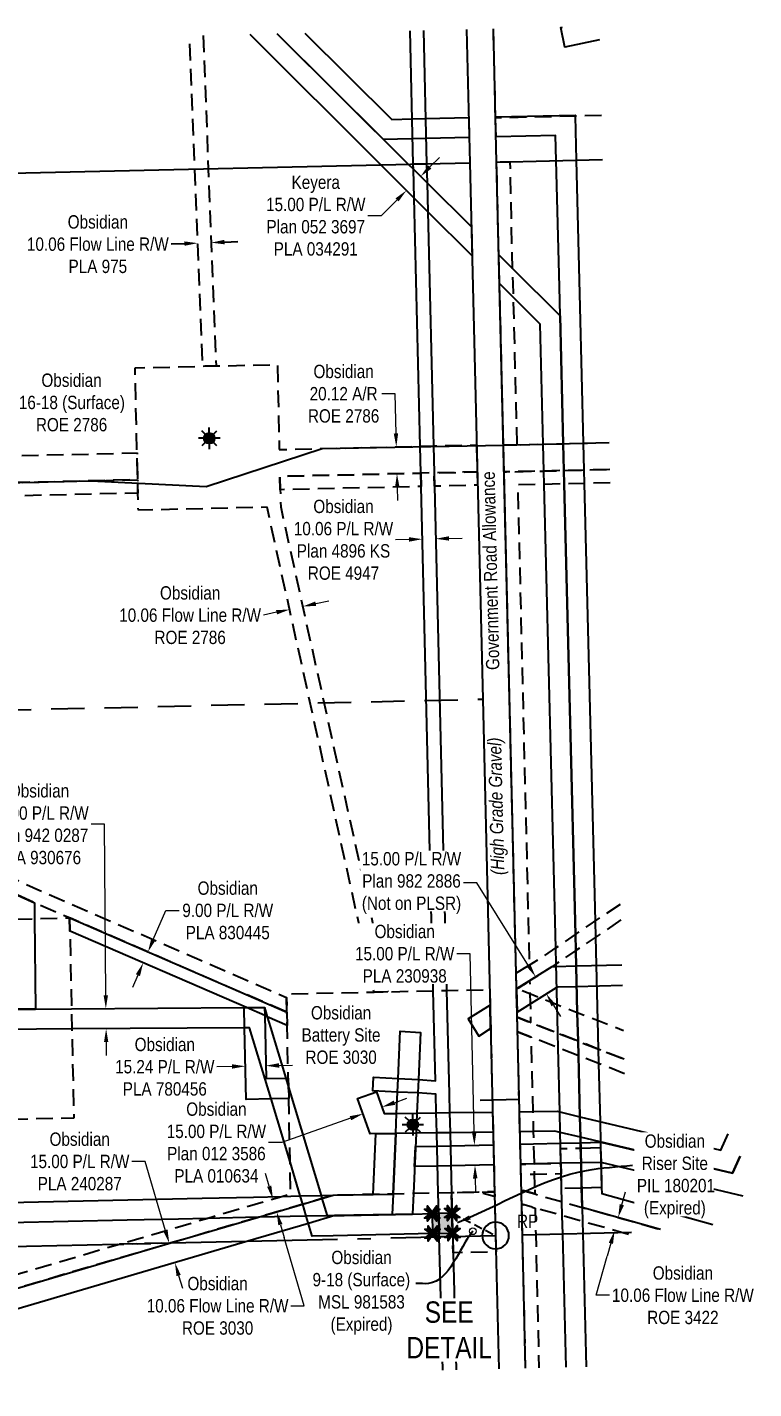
# Model space of a CAD drawing. Extents: x 612970 to 614985, y 5898964 to 5900711.
# Drawn here: x 613541 to 614086, y 5898969 to 5899990 of the extents above; entities that cross this region are included whole.
import ezdxf
from ezdxf.enums import TextEntityAlignment as Align

# ---------------------------------------------------------------- set-up
doc = ezdxf.new("R2010")
doc.units = 0
doc.header["$LTSCALE"] = 5
doc.header["$PDMODE"] = 3
doc.header["$PDSIZE"] = 5
for name, pattern in [('foc-ACCESSROAD', [3.75, 2.5, -1.25]), ('foc-FLOWLINE', [3.75, 2.5, -1.25]), ('foc-LSD', [8, 5, -3]), ('foc-QUARTERLINE', [33, 25, -3, 2, -3]), ('foc-TIELINE', [1.875, 1.25, -0.625])]:
    doc.linetypes.add(name, pattern=pattern)
doc.layers.get('Defpoints').update_dxf_attribs({"color": 9})
for name, color, linetype in [('35', 37, 'Continuous'), ('AS-POWER', 104, 'foc-POWER'), ('C-AR', 13, 'foc-ACCESSROAD'), ('C-FLOWLINE', 13, 'foc-FLOWLINE'), ('C-RW', 13, 'Continuous'), ('C-WS', 13, 'foc-ACCESSROAD'), ('C-WS-S', 8, 'Continuous'), ('CG-NOTES', 7, 'Continuous'), ('DETAIL-T', 7, 'Continuous'), ('F-AR', 190, 'foc-ACCESSROAD'), ('F-EZE', 190, 'foc-FLOWLINE'), ('F-RW', 190, 'Continuous'), ('F-WS', 190, 'foc-ACCESSROAD'), ('L-MON', 1, 'Continuous'), ('L-QSEC', 8, 'foc-QUARTERLINE'), ('L-ROAD-T', 7, 'Continuous'), ('L-SEC', 7, 'Continuous'), ('L-SECTION-LSD', 7, 'foc-LSD'), ('L-TIE', 7, 'foc-TIELINE'), ('P-PROPOSED', 10, 'Continuous'), ('P-PROPOSED-H', 21, 'Continuous')]:
    doc.layers.add(name, color=color, linetype=linetype)
for name, color, linetype, lineweight in [('C-AR-T', 13, 'Continuous', 9), ('C-FLOWLINE-T', 13, 'Continuous', 9), ('C-RW-T', 13, 'Continuous', 9), ('C-WS-T', 13, 'Continuous', 9), ('F-RW-T', 190, 'Continuous', 9), ('T-TEXT', 48, 'Continuous', 18)]:
    doc.layers.add(name, color=color, linetype=linetype, lineweight=lineweight)
doc.styles.add('175L', font='ARIALN.TTF', dxfattribs={"height": 20})
doc.styles.add('80', font='ARIALN.TTF', dxfattribs={"height": 10})
doc.styles.add('80CG', font='ARIALN.TTF', dxfattribs={"height": 10})
doc.styles.add('80L', font='ARIALN.TTF', dxfattribs={"height": 10})
doc.styles.add('80LS', font='ARIALNI.TTF', dxfattribs={"height": 10})
doc.styles.add('foc-LtypeFont', font='ARIALN.TTF', dxfattribs={"height": 7.35})
doc.linetypes.add('foc-POWER', pattern='A,6,-1,["P",foc-LtypeFont,S=0.2,R=0,X=-0.625,Y=-0.75],-1.24,4', length=12.24)
doc.linetypes.add('foc-POWER-NOLINE', pattern='A,0,-4,["P",foc-LtypeFont,S=0.2,R=0,X=-0.625,Y=-0.75],-8.24', length=12.24)
doc.dimstyles.new('Compass 5 000', dxfattribs={"dimscale": 5, "dimtxt": 9, "dimasz": 2, "dimexe": 0.2, "dimexo": 0.0625, "dimgap": 0.5, "dimtad": 0, "dimtih": 1, "dimtoh": 1, "dimzin": 0, "dimdsep": 46, "dimtxsty": '80CG', "dimcen": 0.1, "dimse1": 1, "dimse2": 1, "dimclrd": 256, "dimclrt": 256, "dimaunit": 1, "dimadec": 4, "dimazin": 0, "dimtfac": 0.06, "dimtofl": 0, "dimtmove": 0, "dimatfit": 1, "dimfxl": 0.2, "dimtolj": 1, "dimtzin": 0, "dimlwd": -1, "dimarcsym": 0})

# ---------------------------------------------------------------- blocks, each defined once
blk = doc.blocks.new('RP')
at = {"layer": '35', "color": 3}
blk.add_circle((0, 0), 10, dxfattribs=at)
at = {"layer": '35', "color": 3, "style": '80'}
blk.add_attdef('RP_001', (-32.4, 5.8), '', height=10, dxfattribs=at)
blk = doc.blocks.new('*D440')
at = {"layer": 'C-FLOWLINE', "transparency": 16777216}
for p, q in [((613659.2, 5899827.8), (613649.2, 5899827.4)), ((613689.2, 5899829), (613699.2, 5899829.4))]:
    blk.add_line(p, q, dxfattribs=at)
for points in [[(613659.1, 5899829.5), (613659.2, 5899826.2), (613669.1, 5899828.2)], [(613689.1, 5899830.7), (613689.3, 5899827.3), (613679.2, 5899828.6)]]:
    blk.add_solid(points, dxfattribs=at)
at = {"layer": 'Defpoints', "color": 0, "transparency": 16777216}
for p in [(613668.8, 5899835.7), (613678.9, 5899836.1), (613669.1, 5899828.2)]:
    blk.add_point(p, dxfattribs=at)
at = {"layer": 'C-FLOWLINE', "transparency": 16777216, "insert": (613594.2, 5899827.4), "char_height": 10, "attachment_point": 5, "style": '80CG'}
blk.add_mtext('\\A1;Obsidian\\P10.06 Flow Line R/W\\PPLA 975', dxfattribs=at)
blk = doc.blocks.new('*D441')
at = {"layer": 'C-RW-T', "transparency": 16777216}
for p, q in [((613816.6, 5899183.9), (613826, 5899187.2)), ((613783.6, 5899172.2), (613732.2, 5899154)), ((613732.2, 5899154), (613722.2, 5899154))]:
    blk.add_line(p, q, dxfattribs=at)
for points in [[(613816.1, 5899185.5), (613817.2, 5899182.3), (613807.2, 5899180.6)], [(613783.1, 5899173.8), (613784.2, 5899170.7), (613793.1, 5899175.6)]]:
    blk.add_solid(points, dxfattribs=at)
at = {"layer": 'Defpoints', "color": 0, "transparency": 16777216}
for p in [(613807.3, 5899180.1), (613793.1, 5899175.6), (613793.2, 5899175.1)]:
    blk.add_point(p, dxfattribs=at)
at = {"layer": 'C-RW-T', "transparency": 16777216, "insert": (613683.1, 5899154), "char_height": 10, "attachment_point": 5, "style": '80CG'}
blk.add_mtext('\\A1;Obsidian\\P15.00 P/L R/W\\PPlan 012 3586\\PPLA 010634', dxfattribs=at)
blk = doc.blocks.new('*D443')
at = {"layer": 'Defpoints', "color": 0, "transparency": 16777216}
for p in [(613833.8, 5899880.6), (613823.2, 5899870.1), (613825.6, 5899867.7)]:
    blk.add_point(p, dxfattribs=at)
at = {"layer": 'F-RW-T', "transparency": 16777216}
for p, q in [((613843.2, 5899885.3), (613850.3, 5899892.4)), ((613818.6, 5899860.7), (613806.7, 5899848.8)), ((613806.7, 5899848.8), (613796.7, 5899848.8))]:
    blk.add_line(p, q, dxfattribs=at)
for points in [[(613842, 5899886.5), (613844.4, 5899884.1), (613836.2, 5899878.2)], [(613817.4, 5899861.8), (613819.7, 5899859.5), (613825.6, 5899867.7)]]:
    blk.add_solid(points, dxfattribs=at)
at = {"layer": 'F-RW-T', "transparency": 16777216, "insert": (613757.6, 5899848.8), "char_height": 10, "attachment_point": 5, "style": '80CG'}
blk.add_mtext('\\A1;Keyera\\P15.00 P/L R/W\\PPlan 052 3697\\PPLA 034291', dxfattribs=at)
blk = doc.blocks.new('*D448')
at = {"layer": 'C-RW-T', "transparency": 16777216}
for p, q in [((613873.4, 5899295.5), (613863.4, 5899295.5)), ((613876.4, 5899162), (613873.4, 5899295.5)), ((613877.2, 5899127), (613877.4, 5899117))]:
    blk.add_line(p, q, dxfattribs=at)
for points in [[(613878.1, 5899162.1), (613874.7, 5899162), (613876.6, 5899152)], [(613878.9, 5899127.1), (613875.5, 5899127), (613877, 5899137)]]:
    blk.add_solid(points, dxfattribs=at)
at = {"layer": 'Defpoints', "color": 0, "transparency": 16777216}
for p in [(613876.6, 5899152), (613883, 5899152.2), (613883.3, 5899137.2)]:
    blk.add_point(p, dxfattribs=at)
at = {"layer": 'C-RW-T', "transparency": 16777216, "insert": (613824.3, 5899295.5), "char_height": 10, "attachment_point": 5, "style": '80CG', "bg_fill": 3, "box_fill_scale": 1.1, "bg_fill_color": 256, "bg_fill_true_color": 13158600, "bg_fill_transparency": 0}
blk.add_mtext('\\A1;Obsidian\\P15.00 P/L R/W\\PPLA 230938', dxfattribs=at)
blk = doc.blocks.new('*D449')
at = {"layer": 'C-RW-T', "transparency": 16777216}
for p, q in [((613629.7, 5899139.8), (613619.7, 5899139.8)), ((613644.9, 5899087.9), (613629.7, 5899139.8)), ((613654.8, 5899054.4), (613657.6, 5899044.8))]:
    blk.add_line(p, q, dxfattribs=at)
for points in [[(613646.5, 5899088.4), (613643.3, 5899087.5), (613647.8, 5899078.4)], [(613656.4, 5899054.8), (613653.2, 5899053.9), (613652, 5899064)]]:
    blk.add_solid(points, dxfattribs=at)
at = {"layer": 'Defpoints', "color": 0, "transparency": 16777216}
for p in [(613652, 5899064), (613565.7, 5899054.2), (613569.9, 5899039.8)]:
    blk.add_point(p, dxfattribs=at)
at = {"layer": 'C-RW-T', "transparency": 16777216, "insert": (613580.6, 5899139.8), "char_height": 10, "attachment_point": 5, "style": '80CG'}
blk.add_mtext('\\A1;Obsidian\\P15.00 P/L R/W\\PPLA 240287', dxfattribs=at)
blk = doc.blocks.new('*D450')
at = {"layer": 'C-RW-T', "transparency": 16777216}
for p, q in [((613694.9, 5899211), (613683.5, 5899210.8)), ((613730.1, 5899211.8), (613740.1, 5899212))]:
    blk.add_line(p, q, dxfattribs=at)
for points in [[(613694.8, 5899212.7), (613694.9, 5899209.4), (613704.9, 5899211.2)], [(613730.1, 5899213.5), (613730.2, 5899210.1), (613720.1, 5899211.6)]]:
    blk.add_solid(points, dxfattribs=at)
at = {"layer": 'Defpoints', "color": 0, "transparency": 16777216}
for p in [(613704.7, 5899217), (613704.9, 5899211.2), (613720, 5899217.4)]:
    blk.add_point(p, dxfattribs=at)
at = {"layer": 'C-RW-T', "transparency": 16777216, "insert": (613644.4, 5899210.8), "char_height": 10, "attachment_point": 5, "style": '80CG'}
blk.add_mtext('\\A1;Obsidian\\P15.24 P/L R/W\\PPLA 780456', dxfattribs=at)
blk = doc.blocks.new('*D451')
at = {"layer": 'C-RW-T', "transparency": 16777216}
for p, q in [((613635.8, 5899306.1), (613645.3, 5899328)), ((613645.3, 5899328), (613655.3, 5899328)), ((613624.2, 5899279.5), (613620.3, 5899270.3))]:
    blk.add_line(p, q, dxfattribs=at)
for points in [[(613634.2, 5899306.7), (613637.3, 5899305.4), (613631.8, 5899296.9)], [(613622.7, 5899280.2), (613625.8, 5899278.8), (613628.2, 5899288.7)]]:
    blk.add_solid(points, dxfattribs=at)
at = {"layer": 'Defpoints', "color": 0, "transparency": 16777216}
for p in [(613631.8, 5899296.9), (613639.3, 5899293.6), (613635.7, 5899285.4)]:
    blk.add_point(p, dxfattribs=at)
at = {"layer": 'C-RW-T', "transparency": 16777216, "insert": (613691.6, 5899328), "char_height": 10, "attachment_point": 5, "style": '80CG'}
blk.add_mtext('\\A1;Obsidian\\P9.00 P/L R/W\\PPLA 830445', dxfattribs=at)
blk = doc.blocks.new('*D453')
at = {"layer": 'C-RW-T', "transparency": 16777216}
for p, q in [((613599.2, 5899392.6), (613589.2, 5899392.6)), ((613600.2, 5899264.4), (613599.2, 5899392.6)), ((613600.4, 5899229.3), (613600.5, 5899219.3))]:
    blk.add_line(p, q, dxfattribs=at)
for points in [[(613601.8, 5899264.4), (613598.5, 5899264.4), (613600.2, 5899254.4)], [(613602.1, 5899229.3), (613598.8, 5899229.3), (613600.4, 5899239.3)]]:
    blk.add_solid(points, dxfattribs=at)
at = {"layer": 'Defpoints', "color": 0, "transparency": 16777216}
for p in [(613599.4, 5899254.4), (613599.5, 5899239.3), (613600.4, 5899239.3)]:
    blk.add_point(p, dxfattribs=at)
at = {"layer": 'C-RW-T', "transparency": 16777216, "insert": (613550.1, 5899392.6), "char_height": 10, "attachment_point": 5, "style": '80CG'}
blk.add_mtext('\\A1;Obsidian\\P15.00 P/L R/W\\PPlan 942 0287\\PPLA 930676', dxfattribs=at)
blk = doc.blocks.new('*D454')
at = {"layer": 'C-AR-T', "transparency": 16777216}
for p, q in [((613817.1, 5899715.3), (613807.1, 5899715.3)), ((613817.8, 5899685.6), (613817.1, 5899715.3)), ((613818.7, 5899645.4), (613819, 5899635.4))]:
    blk.add_line(p, q, dxfattribs=at)
for points in [[(613819.4, 5899685.6), (613816.1, 5899685.5), (613818, 5899675.6)], [(613820.4, 5899645.4), (613817.1, 5899645.4), (613818.5, 5899655.4)]]:
    blk.add_solid(points, dxfattribs=at)
at = {"layer": 'Defpoints', "color": 0, "transparency": 16777216}
for p in [(613792.8, 5899675), (613818, 5899675.6), (613793.2, 5899654.8)]:
    blk.add_point(p, dxfattribs=at)
at = {"layer": 'C-AR-T', "transparency": 16777216, "insert": (613778.5, 5899715.3), "char_height": 10, "attachment_point": 5, "style": '80CG'}
blk.add_mtext('\\A1;Obsidian\\P20.12 A/R\\PROE 2786', dxfattribs=at)
blk = doc.blocks.new('*D455')
at = {"layer": 'C-FLOWLINE-T', "transparency": 16777216}
for p, q in [((613757.6, 5899558), (613767.3, 5899560.1)), ((613728.2, 5899551.5), (613718.4, 5899549.3))]:
    blk.add_line(p, q, dxfattribs=at)
for points in [[(613757.2, 5899559.6), (613757.9, 5899556.3), (613747.8, 5899555.8)], [(613727.8, 5899553.1), (613728.6, 5899549.9), (613738, 5899553.6)]]:
    blk.add_solid(points, dxfattribs=at)
at = {"layer": 'Defpoints', "color": 0, "transparency": 16777216}
for p in [(613747.3, 5899558.1), (613737.5, 5899556), (613738, 5899553.6)]:
    blk.add_point(p, dxfattribs=at)
at = {"layer": 'C-FLOWLINE-T', "transparency": 16777216, "insert": (613663.4, 5899549.3), "char_height": 10, "attachment_point": 5, "style": '80CG'}
blk.add_mtext('\\A1;Obsidian\\P10.06 Flow Line R/W\\PROE 2786', dxfattribs=at)
blk = doc.blocks.new('*D458')
at = {"layer": 'C-FLOWLINE-T', "transparency": 16777216}
for p, q in [((613722.7, 5899121.3), (613719.8, 5899130.9)), ((613731.1, 5899092.4), (613734, 5899082.9)), ((613749, 5899031.6), (613734, 5899082.9)), ((613739, 5899031.6), (613749, 5899031.6))]:
    blk.add_line(p, q, dxfattribs=at)
for points in [[(613724.3, 5899121.8), (613721.1, 5899120.8), (613725.5, 5899111.7)], [(613732.7, 5899092.9), (613729.5, 5899092), (613728.3, 5899102)]]:
    blk.add_solid(points, dxfattribs=at)
at = {"layer": 'Defpoints', "color": 0, "transparency": 16777216}
for p in [(613725.5, 5899111.7), (613669.6, 5899095.3), (613672.4, 5899085.6)]:
    blk.add_point(p, dxfattribs=at)
at = {"layer": 'C-FLOWLINE-T', "transparency": 16777216, "insert": (613684, 5899031.6), "char_height": 10, "attachment_point": 5, "style": '80CG'}
blk.add_mtext('\\A1;Obsidian\\P10.06 Flow Line R/W\\PROE 3030', dxfattribs=at)
blk = doc.blocks.new('*D460')
at = {"layer": 'C-FLOWLINE-T', "transparency": 16777216}
for p, q in [((613987.1, 5899107.4), (613989.8, 5899117.1)), ((613978.9, 5899078.5), (613976.2, 5899068.9)), ((613967.9, 5899039.5), (613976.2, 5899068.9)), ((613977.9, 5899039.5), (613967.9, 5899039.5))]:
    blk.add_line(p, q, dxfattribs=at)
for points in [[(613985.5, 5899107.9), (613988.7, 5899107), (613984.4, 5899097.8)], [(613977.3, 5899078.9), (613980.5, 5899078), (613981.7, 5899088.1)]]:
    blk.add_solid(points, dxfattribs=at)
at = {"layer": 'Defpoints', "color": 0, "transparency": 16777216}
for p in [(613981.7, 5899088.1), (613985.9, 5899097.4), (613983.1, 5899087.7)]:
    blk.add_point(p, dxfattribs=at)
at = {"layer": 'C-FLOWLINE-T', "transparency": 16777216, "insert": (614032.9, 5899039.5), "char_height": 10, "attachment_point": 5, "style": '80CG'}
blk.add_mtext('\\A1;Obsidian\\P10.06 Flow Line R/W\\PROE 3422', dxfattribs=at)
blk = doc.blocks.new('*D464')
at = {"layer": 'C-RW-T', "transparency": 16777216}
for p, q in [((613827.5, 5899606.1), (613817.5, 5899605.8)), ((613857.5, 5899606.8), (613867.5, 5899607.1))]:
    blk.add_line(p, q, dxfattribs=at)
for points in [[(613827.4, 5899607.8), (613827.5, 5899604.4), (613837.5, 5899606.3)], [(613857.5, 5899608.5), (613857.6, 5899605.2), (613847.5, 5899606.6)]]:
    blk.add_solid(points, dxfattribs=at)
at = {"layer": 'Defpoints', "color": 0, "transparency": 16777216}
for p in [(613837.5, 5899606.3), (613840.5, 5899482.3), (613850.5, 5899482.5)]:
    blk.add_point(p, dxfattribs=at)
at = {"layer": 'C-RW-T', "transparency": 16777216, "insert": (613778.4, 5899605.8), "char_height": 10, "attachment_point": 5, "style": '80CG'}
blk.add_mtext('\\A1;Obsidian\\P10.06 P/L R/W\\PPlan 4896 KS\\PROE 4947', dxfattribs=at)
blk = doc.blocks.new('TEMP')
h = blk.add_hatch(color=255)
h.dxf.hatch_style = 1
h.paths.add_polyline_path([(0, 0.25), (-0.67, 1.15), (-0.67, 0.67), (-1.15, 0.67), (-0.25, 0), (-1.15, -0.67), (-0.67, -0.67), (-0.67, -1.15), (0, -0.25), (0.67, -1.15), (0.67, -0.67), (1.15, -0.67), (0.25, 0), (1.15, 0.67), (0.67, 0.67), (0.67, 1.15)])
h.paths.add_polyline_path([(0.57, 0.85), (0.57, 0.57), (0.85, 0.57), (0.08, 0), (0.85, -0.57), (0.57, -0.57), (0.57, -0.85), (0, -0.08), (-0.57, -0.85), (-0.57, -0.57), (-0.85, -0.57), (-0.08, 0), (-0.85, 0.57), (-0.57, 0.57), (-0.57, 0.85), (0, 0.08)], flags=16)
h = blk.add_hatch(color=1)
h.dxf.hatch_style = 1
h.paths.add_polyline_path([(0, 0.08), (-0.57, 0.85), (-0.57, 0.57), (-0.85, 0.57), (-0.08, 0), (-0.85, -0.57), (-0.57, -0.57), (-0.57, -0.85), (0, -0.08), (0.57, -0.85), (0.57, -0.57), (0.85, -0.57), (0.08, 0), (0.85, 0.57), (0.57, 0.57), (0.57, 0.85)])
at = {"color": 1}
for p, q in [((-0.08, 0), (0.08, 0)), ((0, 0.08), (0, -0.08))]:
    blk.add_line(p, q, dxfattribs=at)
at = {"color": 255, "flags": 128}
blk.add_lwpolyline([(-0.25, 0), (-1.15, 0.67), (-0.67, 0.67), (-0.67, 1.15), (0, 0.25), (0.67, 1.15), (0.67, 0.67), (1.15, 0.67), (0.25, 0), (1.15, -0.67), (0.67, -0.67), (0.67, -1.15), (0, -0.25), (-0.67, -1.15), (-0.67, -0.67), (-1.15, -0.67)], close=True, dxfattribs=at)
at = {"color": 1, "flags": 128}
blk.add_lwpolyline([(-0.08, 0), (-0.85, 0.57), (-0.57, 0.57), (-0.57, 0.85), (0, 0.08), (0.57, 0.85), (0.57, 0.57), (0.85, 0.57), (0.08, 0), (0.85, -0.57), (0.57, -0.57), (0.57, -0.85), (0, -0.08), (-0.57, -0.85), (-0.57, -0.57), (-0.85, -0.57)], close=True, dxfattribs=at)
blk = doc.blocks.new('GAS')
h = blk.add_hatch(color=255)
h.dxf.hatch_style = 1
edge = h.paths.add_edge_path()
edge.add_arc((0, 0), 0.9, 0, 360)
for p, q in [((-0.81, 0), (-1.62, 0)), ((-0.57, 0.57), (-1.14, 1.14)), ((0, 0.81), (0, 1.62)), ((0.57, 0.57), (1.14, 1.14)), ((1.62, 0), (0.81, 0)), ((-0.57, -0.57), (-1.14, -1.14)), ((0, -0.81), (0, -1.62)), ((1.14, -1.14), (0.57, -0.57))]:
    blk.add_line(p, q)
blk.add_circle((0, 0), 0.8)
blk = doc.blocks.new('*D489')
at = {"layer": 'Defpoints', "color": 0, "transparency": 16777216}
for p in [(613922.5, 5899278.2), (613909.8, 5899270.2), (613917.7, 5899257.5)]:
    blk.add_point(p, dxfattribs=at)
at = {"layer": 'F-RW-T', "transparency": 16777216}
for p, q in [((613878.5, 5899348.6), (613868.5, 5899348.6)), ((613917.2, 5899286.6), (613878.5, 5899348.6)), ((613935.8, 5899257), (613941.1, 5899248.5))]:
    blk.add_line(p, q, dxfattribs=at)
for points in [[(613918.6, 5899287.5), (613915.8, 5899285.8), (613922.5, 5899278.2)], [(613937.2, 5899257.9), (613934.3, 5899256.1), (613930.5, 5899265.5)]]:
    blk.add_solid(points, dxfattribs=at)
at = {"layer": 'F-RW-T', "transparency": 16777216, "insert": (613829.4, 5899348.6), "char_height": 10, "attachment_point": 5, "style": '80CG', "bg_fill": 3, "box_fill_scale": 1.1, "bg_fill_color": 256, "bg_fill_true_color": 13158600, "bg_fill_transparency": 0}
blk.add_mtext('\\A1;15.00 P/L R/W\\PPlan 982 2886\\P(Not on PLSR)', dxfattribs=at)

msp = doc.modelspace()

# ---------------------------------------------------------------- hatches: boundary and pattern name
at = {"layer": 'P-PROPOSED-H'}
h = msp.add_hatch(color=256, dxfattribs=at)
h.dxf.hatch_style = 1
h.paths.add_polyline_path([(613859.853, 5899101.141), (613849.817, 5899100.887), (613844.866, 5899100.762), (613845.236, 5899085.788), (613850.196, 5899085.896), (613860.233, 5899086.115)])

# ---------------------------------------------------------------- linework, layer by layer
at = {"layer": 'AS-POWER', "linetype": 'foc-POWER-NOLINE', "flags": 128}
for points in [[(613914.978, 5898984.834), (613912.578, 5899084.807), (613907.859, 5899280.892), (613898.33, 5899676.802), (613893.224, 5899888.977), (613890.824, 5899988.879)], [(613762.43, 5899674.243), (613898.33, 5899676.802), (613977.718, 5899678.714)], [(612975.321, 5899635.699), (613428.325, 5899646.289), (613589.239, 5899650.051)]]:
    msp.add_lwpolyline(points, dxfattribs=at)
at = {"layer": 'AS-POWER', "flags": 128}
for points in [[(613589.239, 5899650.051), (613675.31, 5899645.853), (613762.43, 5899674.243)], [(613910.139, 5899186.177), (613880.94, 5899185.56)]]:
    msp.add_lwpolyline(points, dxfattribs=at)
at = {"layer": 'C-AR', "flags": 128}
msp.add_lwpolyline([(613988.875, 5899216.511), (613969.411, 5899224.133), (613954.251, 5899230.069), (613939.089, 5899236.002), (613918.757, 5899243.968), (613908.653, 5899247.925), (613908.173, 5899267.876), (613908.148, 5899268.885), (613908.131, 5899269.595), (613908.837, 5899269.324), (613918.235, 5899265.642), (613938.559, 5899257.424), (613953.722, 5899251.533), (613968.879, 5899245.667), (613988.354, 5899238.092)], dxfattribs=at)
at = {"layer": 'C-FLOWLINE', "flags": 128}
for points in [[(613673.124, 5899983.907), (613677.034, 5899883.983), (613682.82, 5899736.125), (613672.756, 5899735.889), (613666.97, 5899883.752), (613663.06, 5899983.677)], [(613989.138, 5899205.609), (613954.522, 5899219.159), (613939.359, 5899225.095), (613919.02, 5899233.056), (613908.915, 5899237.012), (613908.653, 5899247.925), (613918.757, 5899243.969), (613939.089, 5899236.009), (613954.252, 5899230.075), (613988.875, 5899216.522)], [(613992.045, 5899085.187), (613986.878, 5899086.645), (613957.59, 5899094.912), (613942.473, 5899099.179), (613922.103, 5899104.928), (613912.025, 5899107.772), (613911.772, 5899118.302), (613921.85, 5899115.458), (613942.212, 5899109.71), (613957.33, 5899105.444), (614016.112, 5899088.853)]]:
    msp.add_lwpolyline(points, dxfattribs=at)
msp.add_lwpolyline([(613891.686, 5899117.076), (613891.772, 5899113.514), (613891.406, 5899113.617), (613879.976, 5899116.824), (613891.686, 5899117.076)], close=True, dxfattribs=at)
at = {"layer": 'C-RW', "flags": 128}
for points in [[(613838.413, 5899987.682), (613840.742, 5899887.74), (613830.692, 5899887.509), (613828.293, 5899987.451)], [(613970.429, 5899980.715), (613944.433, 5899975.117), (613941.273, 5899989.79), (613942.527, 5899990.06)], [(613749.397, 5899985.649), (613814.532, 5899920.942), (613829.881, 5899921.307), (613839.954, 5899921.548), (613872.307, 5899922.318), (613872.667, 5899907.328), (613840.303, 5899906.557), (613830.24, 5899906.318), (613829.276, 5899906.295), (613808.479, 5899905.799), (613728.58, 5899985.173)], [(612976.42, 5899589.789), (613076.736, 5899544.785), (613077.617, 5899544.349), (613194.704, 5899491.803), (613220.221, 5899480.364), (613546.672, 5899333.798), (613546.77, 5899322.526), (613546.776, 5899321.844), (613547.367, 5899254.044), (613532.381, 5899253.933), (613531.791, 5899321.523), (613531.785, 5899322.204), (613531.769, 5899324.062), (613227.668, 5899460.613), (613202.158, 5899472.069), (613078.012, 5899527.824), (613077.137, 5899528.216), (612976.817, 5899573.193)], [(613532.381, 5899253.933), (613547.367, 5899254.044), (613574.46, 5899254.245), (613703.93, 5899255.205), (613705.617, 5899255.17), (613719.186, 5899255.319), (613721.257, 5899248.289), (613723.641, 5899240.265), (613735.072, 5899202.276), (613737.138, 5899195.409), (613761.549, 5899114.283), (613762.228, 5899112.012), (613766.08, 5899099.135), (613766.08, 5899099.135), (613830.166, 5899100.316), (613844.866, 5899100.762), (613849.817, 5899100.887), (613850.196, 5899085.896), (613845.236, 5899085.788), (613770.544, 5899084.174), (613755.011, 5899083.846), (613750.538, 5899098.817), (613747.855, 5899107.785), (613746.007, 5899113.963), (613738.334, 5899139.451), (613724.083, 5899186.789), (613708.025, 5899240.125), (613704.254, 5899240.098), (613575.392, 5899239.14), (613574.772, 5899239.135), (613495.27, 5899238.546)], [(614075.848, 5899143.783), (614070.194, 5899130.987), (613956.029, 5899157.971), (613940.926, 5899161.543), (613936.977, 5899162.47), (613920.722, 5899162.287), (613910.719, 5899162.065), (613910.356, 5899177.133), (613920.36, 5899177.347), (613938.614, 5899177.452), (613940.544, 5899177), (613955.65, 5899173.409), (614061.448, 5899148.304), (614066.822, 5899160.481)], [(613280.401, 5898970.333), (613498.924, 5899034.588), (613518.934, 5899040.471), (613528.879, 5899043.396), (613649.053, 5899078.731), (613704.456, 5899095.022), (613714.581, 5899098), (613747.855, 5899107.785), (613762.228, 5899112.011), (613770.616, 5899114.478), (613800.551, 5899115.122), (613802.53, 5899160.599), (613817.562, 5899160.818), (613815.588, 5899115.446), (613814.917, 5899100.035), (613772.008, 5899099.243), (613752.155, 5899093.405), (613706.76, 5899080.052), (613529.213, 5899027.85), (613519.268, 5899024.926), (613499.258, 5899019.043), (613338.087, 5898971.652)], [(614077.994, 5899113.727), (613971.515, 5899138.982), (613956.504, 5899138.818), (613941.502, 5899138.524), (613941.227, 5899149.521), (613941.127, 5899153.492), (613956.132, 5899153.811), (613971.137, 5899154.259), (613972.408, 5899154.099), (614070.194, 5899130.987), (614075.847, 5899143.786)], [(614016.112, 5899088.853), (613957.33, 5899105.444), (613956.972, 5899119.892), (613956.556, 5899136.754), (613956.504, 5899138.843), (613956.232, 5899149.883), (613971.235, 5899150.33), (613971.977, 5899120.254), (613972.083, 5899115.948), (614055.406, 5899092.482)], [(613852.909, 5898983.416), (613850.262, 5899083.34), (613860.297, 5899083.57), (613860.616, 5899071.325), (613862.897, 5898983.644)]]:
    msp.add_lwpolyline(points, dxfattribs=at)
for points in [[(613971.977, 5899120.254), (613956.972, 5899119.892), (613956.555, 5899136.754), (613956.504, 5899138.84), (613956.231, 5899149.883), (613956.132, 5899153.829), (613956.03, 5899157.97), (613955.651, 5899173.409), (613954.522, 5899219.159), (613954.252, 5899230.074), (613953.726, 5899251.357), (613952.576, 5899297.925), (613952.281, 5899309.879), (613943.937, 5899647.753), (613943.69, 5899657.756), (613943.193, 5899677.883), (613940.823, 5899773.807), (613940.287, 5899795.517), (613937.952, 5899890.071), (613937.488, 5899908.871), (613892.771, 5899907.807), (613892.431, 5899921.983), (613892.411, 5899922.797), (613952.122, 5899924.219), (613952.142, 5899923.388), (613952.956, 5899890.439), (613955.678, 5899780.198), (613958.197, 5899678.244), (613958.694, 5899658.117), (613958.941, 5899648.114), (613967.046, 5899319.895), (613967.341, 5899307.94), (613968.876, 5899245.52), (613969.411, 5899224.139), (613969.681, 5899213.226), (613970.753, 5899169.826), (613971.141, 5899154.363), (613971.234, 5899150.33), (613971.515, 5899138.982), (613971.977, 5899120.254)], [(613855.716, 5899268.005), (613857.589, 5899190.5), (613857.952, 5899176.426), (613858.319, 5899161.338), (613859.462, 5899116.385), (613859.854, 5899101.113), (613860.233, 5899086.118), (613860.297, 5899083.57), (613850.262, 5899083.34), (613850.196, 5899085.896), (613849.817, 5899100.899), (613849.426, 5899116.17), (613848.275, 5899161.212), (613847.892, 5899176.266), (613847.535, 5899190.259), (613834.129, 5899191.191), (613818.913, 5899191.83), (613800.296, 5899192.849), (613800.85, 5899202.926), (613819.357, 5899201.91), (613834.568, 5899201.168), (613847.292, 5899200.348), (613845.662, 5899267.787), (613836.531, 5899645.794), (613836.29, 5899655.796), (613835.802, 5899675.978), (613831.342, 5899862.012), (613830.786, 5899883.595), (613830.692, 5899887.509), (613840.742, 5899887.74), (613841.089, 5899873.344), (613841.646, 5899851.733), (613845.853, 5899676.215), (613846.341, 5899656.029), (613846.583, 5899646.026), (613855.716, 5899268.005)], [(613735.936, 5899251.694), (613736.149, 5899241.731), (613721.257, 5899248.289), (613719.314, 5899249.14), (613705.617, 5899255.17), (613573.825, 5899312.204), (613573.255, 5899312.451), (613572.934, 5899322.406), (613573.612, 5899322.112), (613735.936, 5899251.694)], [(613737.138, 5899195.409), (613737.316, 5899187.072), (613724.083, 5899186.789), (613705.406, 5899186.39), (613704.254, 5899240.098), (613703.93, 5899255.205), (613705.617, 5899255.17), (613719.186, 5899255.319), (613719.314, 5899249.14), (613720.326, 5899201.961), (613735.072, 5899202.276), (613736.99, 5899202.317), (613737.138, 5899195.409)], [(613890.247, 5899176.897), (613890.609, 5899161.83), (613858.319, 5899161.338), (613848.275, 5899161.212), (613832.824, 5899161.034), (613817.562, 5899160.818), (613798.377, 5899160.539), (613788.981, 5899187.072), (613803.102, 5899192.101), (613808.905, 5899175.73), (613818.214, 5899175.87), (613833.472, 5899176.083), (613847.892, 5899176.266), (613857.952, 5899176.426), (613890.247, 5899176.897)], [(613890.837, 5899152.348), (613891.198, 5899137.359), (613858.948, 5899136.625), (613848.909, 5899136.397), (613831.728, 5899136.007), (613832.385, 5899151.02), (613848.526, 5899151.387), (613858.566, 5899151.615), (613890.837, 5899152.348)], [(613956.231, 5899149.883), (613956.504, 5899138.843), (613941.502, 5899138.521), (613921.305, 5899138.051), (613911.302, 5899137.815), (613910.942, 5899152.805), (613920.945, 5899153.032), (613941.126, 5899153.492), (613956.132, 5899153.833), (613956.231, 5899149.883)]]:
    msp.add_lwpolyline(points, close=True, dxfattribs=at)
at = {"layer": 'C-WS', "flags": 128}
for points in [[(613971.801, 5899923.85), (613892.431, 5899921.983), (613890.824, 5899988.879)], [(612974.839, 5899655.824), (613074.901, 5899658.163), (613479.892, 5899667.627), (613499.897, 5899668.099), (613509.9, 5899668.333), (613623.58, 5899670.99), (613624.051, 5899650.865), (613075.381, 5899638.039), (612975.321, 5899635.699)], [(613978.204, 5899658.588), (613943.69, 5899657.756), (613928.667, 5899657.394), (613898.815, 5899656.676), (613898.33, 5899676.802), (613908.333, 5899677.043), (613928.169, 5899677.521), (613943.193, 5899677.883), (613977.718, 5899678.715)], [(612976.153, 5899600.929), (613077.351, 5899555.502), (613215.212, 5899493.697), (613550.736, 5899343.008), (613735.699, 5899262.768), (613735.936, 5899251.694), (613573.612, 5899322.112), (613572.934, 5899322.406), (613546.672, 5899333.798), (613220.221, 5899480.364), (613194.704, 5899491.803), (613077.617, 5899544.349), (613076.736, 5899544.785), (612976.42, 5899589.789)], [(613986.357, 5899320.841), (613952.576, 5899297.925), (613937.805, 5899287.904), (613934.679, 5899285.783), (613918.006, 5899275.163), (613908.148, 5899268.885), (613907.859, 5899280.892), (613917.72, 5899287.054), (613929.345, 5899294.32), (613937.509, 5899299.859), (613952.281, 5899309.879), (613986.068, 5899332.801)], [(613500.195, 5898975.356), (613498.924, 5899034.588), (613498.701, 5899045.015), (613498.052, 5899075.278), (613497.67, 5899093.074), (613497.343, 5899108.312), (613496.006, 5899170.638), (613426.104, 5899169.139), (613424.626, 5899238.041), (613424.303, 5899253.122), (613422.886, 5899319.188), (613531.791, 5899321.523), (613546.776, 5899321.844), (613572.934, 5899322.406), (613573.255, 5899312.451), (613574.46, 5899254.245), (613574.772, 5899239.135), (613576.153, 5899172.357), (613526.137, 5899171.284), (613516.133, 5899171.069), (613517.47, 5899108.775), (613517.797, 5899093.535), (613518.178, 5899075.738), (613518.711, 5899050.898), (613518.934, 5899040.471), (613520.321, 5898975.816)], [(613241.712, 5898969.449), (613498.701, 5899045.015), (613518.711, 5899050.898), (613528.656, 5899053.822), (613610.359, 5899077.846), (613649.053, 5899078.731), (613528.879, 5899043.396), (613518.934, 5899040.471), (613498.924, 5899034.588), (613280.401, 5898970.333)]]:
    msp.add_lwpolyline(points, dxfattribs=at)
for points in [[(613878.211, 5899676.98), (613878.697, 5899656.777), (613846.341, 5899656.029), (613836.29, 5899655.796), (613730.761, 5899653.357), (613730.995, 5899643.354), (613731.295, 5899630.517), (613811.586, 5899267.05), (613801.327, 5899266.831), (613721.046, 5899630.251), (613624.586, 5899627.995), (613624.285, 5899640.862), (613624.051, 5899650.865), (613623.58, 5899670.99), (613622.09, 5899734.704), (613672.756, 5899735.889), (613682.82, 5899736.125), (613728.799, 5899737.201), (613730.29, 5899673.483), (613835.802, 5899675.978), (613845.853, 5899676.215), (613878.211, 5899676.98)], [(613890.609, 5899161.83), (613891.686, 5899117.076), (613879.976, 5899116.824), (613859.462, 5899116.385), (613849.426, 5899116.17), (613830.842, 5899115.772), (613815.588, 5899115.446), (613770.616, 5899114.478), (613762.228, 5899112.012), (613747.855, 5899107.785), (613714.581, 5899098), (613649.053, 5899078.731), (613610.359, 5899077.846), (613675.919, 5899097.123), (613732.118, 5899113.648), (613738.844, 5899115.626), (613738.498, 5899131.746), (613738.334, 5899139.451), (613737.316, 5899187.072), (613737.138, 5899195.409), (613736.99, 5899202.317), (613736.149, 5899241.731), (613735.936, 5899251.694), (613735.699, 5899262.768), (613735.643, 5899265.428), (613801.327, 5899266.831), (613811.586, 5899267.05), (613845.662, 5899267.787), (613855.716, 5899268.005), (613888.037, 5899268.705), (613888.321, 5899256.905), (613890.247, 5899176.897), (613890.609, 5899161.83)], [(613892.475, 5899084.308), (613892.769, 5899072.059), (613860.616, 5899071.325), (613860.297, 5899083.57), (613860.233, 5899086.118), (613859.854, 5899101.113), (613859.462, 5899116.385), (613879.976, 5899116.824), (613891.686, 5899117.076), (613891.772, 5899113.514), (613892.475, 5899084.308)]]:
    msp.add_lwpolyline(points, close=True, dxfattribs=at)
at = {"layer": 'F-AR', "flags": 128}
msp.add_lwpolyline([(613941.501, 5899138.525), (613941.697, 5899130.527), (613921.498, 5899130.053), (613911.495, 5899129.818), (613911.302, 5899137.815), (613921.305, 5899138.051), (613941.501, 5899138.525)], close=True, dxfattribs=at)
at = {"layer": 'F-EZE', "flags": 128}
for points in [[(613908.333, 5899677.043), (613898.33, 5899676.802), (613893.224, 5899888.977), (613903.227, 5899889.222), (613904.584, 5899820.119), (613904.988, 5899809.472), (613905.418, 5899798.176), (613905.671, 5899787.655), (613908.333, 5899677.043)], [(613836.29, 5899655.796), (613836.531, 5899645.794), (613730.995, 5899643.354), (613730.761, 5899653.357), (613836.29, 5899655.796)], [(613878.696, 5899656.777), (613878.937, 5899646.774), (613846.583, 5899646.026), (613846.341, 5899656.029), (613878.696, 5899656.777)], [(613918.655, 5899248.165), (613918.757, 5899243.969), (613908.653, 5899247.925), (613908.173, 5899267.876), (613908.149, 5899268.885), (613918.006, 5899275.163), (613918.151, 5899269.126), (613918.25, 5899264.993), (613918.655, 5899248.165)], [(613921.775, 5899118.543), (613921.85, 5899115.458), (613911.772, 5899118.302), (613910.719, 5899162.065), (613910.356, 5899177.133), (613908.915, 5899237.012), (613919.02, 5899233.056), (613920.36, 5899177.347), (613920.722, 5899162.287), (613921.775, 5899118.543)]]:
    msp.add_lwpolyline(points, close=True, dxfattribs=at)
for points in [[(612975.321, 5899635.699), (613075.381, 5899638.039), (613624.051, 5899650.865), (613624.285, 5899640.862), (613163.858, 5899630.094), (613075.62, 5899628.036), (612975.56, 5899625.696)], [(613978.446, 5899648.585), (613943.937, 5899647.753), (613928.914, 5899647.392), (613909.059, 5899646.914), (613917.72, 5899287.054), (613907.859, 5899280.892), (613898.815, 5899656.676), (613928.667, 5899657.394), (613943.69, 5899657.756), (613978.204, 5899658.588)], [(613914.979, 5898984.834), (613912.578, 5899084.807), (613912.025, 5899107.772), (613922.103, 5899104.928), (613922.581, 5899085.054), (613924.982, 5898985.063)]]:
    msp.add_lwpolyline(points, dxfattribs=at)
at = {"layer": 'F-RW', "flags": 128}
for points in [[(613728.58, 5899985.173), (613826.976, 5899887.424), (613830.786, 5899883.595), (613841.089, 5899873.344), (613874.277, 5899840.434), (613874.799, 5899818.728), (613841.646, 5899851.733), (613831.342, 5899862.012), (613806.402, 5899886.952), (613708.327, 5899984.711)], [(613945.283, 5898985.526), (613942.81, 5899085.555), (613942.473, 5899099.179), (613942.212, 5899109.71), (613940.926, 5899161.543), (613940.544, 5899177), (613939.359, 5899225.095), (613939.089, 5899236.009), (613938.566, 5899257.168), (613937.806, 5899287.904), (613937.51, 5899299.859), (613928.915, 5899647.392), (613928.667, 5899657.394), (613928.17, 5899677.521), (613925.945, 5899767.47), (613905.671, 5899787.656), (613895.417, 5899797.866), (613894.896, 5899819.519), (613904.989, 5899809.473), (613940.823, 5899773.807), (613943.193, 5899677.883), (613943.69, 5899657.756), (613943.937, 5899647.753), (613952.281, 5899309.879), (613952.576, 5899297.925), (613953.728, 5899251.328), (613954.252, 5899230.075), (613954.522, 5899219.159), (613955.65, 5899173.409), (613956.029, 5899157.971), (613957.33, 5899105.444), (613957.59, 5899094.912), (613957.812, 5899085.926), (613960.283, 5898985.869)], [(613987.174, 5899286.977), (613952.794, 5899286.172), (613937.735, 5899285.82), (613934.646, 5899285.747), (613908.14, 5899269.182), (613908.558, 5899251.83), (613938.12, 5899270.144), (613939.057, 5899270.726), (613953.162, 5899271.059), (613987.539, 5899271.871)], [(613527.473, 5899109.003), (613672.336, 5899112.291), (613710.999, 5899113.169), (613732.118, 5899113.648), (613738.881, 5899113.801), (613746.007, 5899113.963), (613761.549, 5899114.283), (613770.616, 5899114.478), (613815.588, 5899115.446), (613817.562, 5899160.818), (613818.214, 5899175.87), (613818.913, 5899191.83), (613819.357, 5899201.91), (613820.89, 5899237.435), (613836.098, 5899236.605), (613834.568, 5899201.168), (613834.129, 5899191.191), (613833.472, 5899176.083), (613832.824, 5899161.034), (613832.824, 5899161.034), (613830.842, 5899115.772), (613830.166, 5899100.316), (613766.08, 5899099.135), (613750.538, 5899098.817), (613714.581, 5899098), (613675.919, 5899097.123), (613654.801, 5899096.644), (613616.139, 5899095.766), (613527.799, 5899093.762)]]:
    msp.add_lwpolyline(points, dxfattribs=at)
at = {"layer": 'F-WS', "flags": 128}
msp.add_lwpolyline([(613956.969, 5899119.892), (613941.968, 5899119.53), (613941.697, 5899130.527), (613941.501, 5899138.525), (613941.231, 5899149.522), (613956.233, 5899149.883), (613956.969, 5899119.892)], close=True, dxfattribs=at)
at = {"layer": 'L-QSEC'}
for p, q in [((612989.015, 5899063.663), (613892.475, 5899084.308)), ((613912.578, 5899084.807), (613994.244, 5899086.834))]:
    msp.add_line(p, q, dxfattribs=at)
at = {"layer": 'L-SEC'}
for p, q in [((613870.719, 5899988.42), (613873.12, 5899888.484)), ((613893.224, 5899888.977), (613890.824, 5899988.879)), ((613471.48, 5899879.292), (613873.12, 5899888.484)), ((613873.12, 5899888.484), (613882.798, 5899486.396)), ((613893.224, 5899888.977), (613972.596, 5899890.926)), ((613902.902, 5899486.893), (613893.224, 5899888.977)), ((613882.798, 5899486.396), (613892.475, 5899084.308)), ((613912.578, 5899084.807), (613902.902, 5899486.893)), ((613892.475, 5899084.308), (613894.875, 5898984.375)), ((613914.978, 5898984.834), (613912.578, 5899084.807))]:
    msp.add_line(p, q, dxfattribs=at)
at = {"layer": 'L-SECTION-LSD'}
msp.add_line((613079.437, 5899468.079), (613882.798, 5899486.396), dxfattribs=at)
at = {"layer": 'L-TIE', "flags": 128}
msp.add_lwpolyline([(613859.853, 5899101.141), (613892.475, 5899084.308)], dxfattribs=at)
at = {"layer": 'P-PROPOSED'}
msp.add_lwpolyline([(613859.853, 5899101.141), (613859.853, 5899101.141), (613849.817, 5899100.887), (613844.866, 5899100.762), (613845.236, 5899085.788), (613850.196, 5899085.896), (613860.233, 5899086.115)], close=True, dxfattribs=at)

# ---------------------------------------------------------------- block references
at = {"layer": 'C-WS-S', "color": 62, "xscale": 4.999999999999991, "yscale": 4.999999999999991, "zscale": 4.999999999999991}
msp.add_blockref('GAS', (613677.753, 5899681.933), dxfattribs=at)
at = {"layer": 'CG-NOTES'}
ref = msp.add_blockref('RP', (613892.475, 5899084.308), dxfattribs=dict(at, xscale=-1))
ref.add_attrib('RP_001', 'RP', (613908.553, 5899090.062), dxfattribs={"layer": '35', "color": 3, "height": 10, "style": '80'})
at = {"layer": 'L-MON', "color": 62, "xscale": 4.998104999999988, "yscale": 4.998104999999988, "zscale": 4.998104999999988}
for p in [(613844.866, 5899100.762), (613859.853, 5899101.141), (613845.236, 5899085.788), (613860.233, 5899086.115)]:
    msp.add_blockref('TEMP', p, dxfattribs=at)

# ---------------------------------------------------------------- texts
at = {"layer": 'C-WS-T', "char_height": 9.99621, "attachment_point": 1, "style": '175L'}
for s, width, insert in [('\\pi17.57403;Obsidian\\P\\pi0.66366;16-18 (Surface)\\P\\pi13.45895;ROE 2786', 78.96501, (613534.305, 5899730.462)), ('\\pi14.3897;Obsidian\\P\\pi0.27841;9-18 (Surface)\\P\\pi4.52646;MSL 981583\\P\\pi13.76579;(Expired)', 72.59635, (613754.936, 5899072.911))]:
    msp.add_mtext_dynamic_manual_height_columns(s, width=width, gutter_width=99.962, heights=[0], dxfattribs=dict(at, insert=insert))
at = {"layer": 'L-ROAD-T', "style": '80L'}
msp.add_text('Government Road Allowance', height=9.99621, rotation=91.378466, dxfattribs=at).set_placement((613888.575, 5899582.664), align=Align.MIDDLE_CENTER)
at = {"layer": 'T-TEXT', "style": '80LS'}
msp.add_text('(High Grade Gravel)', height=9.99621, rotation=91.378466, dxfattribs=at).set_placement((613892.796, 5899406.094), align=Align.MIDDLE_CENTER)

# ---------------------------------------------------------------- dimensions: what is measured, and where the dimension line sits
at = {"layer": 'C-AR-T'}
dim = msp.add_linear_dim(base=(613818.019, 5899675.558), p1=(613793.234, 5899654.801), p2=(613792.757, 5899674.96), angle=91.354517, text='Obsidian\\P20.12 A/R\\PROE 2786', dimstyle='Compass 5 000', dxfattribs=at)
dim.commit()
dim.dimension.update_dxf_attribs({"geometry": '*D454', "text_midpoint": (613778.547, 5899715.25), "dimtype": 161})
at = {"layer": 'C-FLOWLINE'}
dim = msp.add_aligned_dim(p1=(613678.906, 5899836.14), p2=(613668.848, 5899835.747), distance=7.537, text='Obsidian\\P10.06 Flow Line R/W\\PPLA 975', dimstyle='Compass 5 000', dxfattribs=at)
dim.commit()
dim.dimension.update_dxf_attribs({"geometry": '*D440', "text_midpoint": (613594.158, 5899827.434)})
at = {"layer": 'C-FLOWLINE-T'}
dim = msp.add_aligned_dim(p1=(613747.287, 5899558.122), p2=(613737.459, 5899555.951), distance=2.366, text='Obsidian\\P10.06 Flow Line R/W\\PROE 2786', dimstyle='Compass 5 000', dxfattribs=at)
dim.commit()
dim.dimension.update_dxf_attribs({"geometry": '*D455', "text_midpoint": (613663.44, 5899549.327)})
for base, p1, p2, angle, text, picture, middle in [((613725.478, 5899111.695), (613672.441, 5899085.608), (613669.601, 5899095.265), 106.385262, 'Obsidian\\P10.06 Flow Line R/W\\PROE 3030', '*D458', (613746.493, 5899031.567)), ((613981.654, 5899088.12), (613985.87, 5899097.389), (613983.135, 5899087.702), 254.237829, 'Obsidian\\P10.06 Flow Line R/W\\PROE 3422', '*D460', (613991.343, 5899039.545))]:
    dim = msp.add_linear_dim(base=base, p1=p1, p2=p2, angle=angle, text=text, dimstyle='Compass 5 000', override={"dimtmove": 1}, dxfattribs=at)
    dim.commit()
    dim.dimension.update_dxf_attribs({"geometry": picture, "text_midpoint": middle, "dimtype": 161})
at = {"layer": 'C-RW-T'}
for base, p1, p2, angle, text, picture, middle in [((613837.484, 5899606.332), (613850.533, 5899482.523), (613840.481, 5899482.28), 181.383774, 'Obsidian\\P10.06 P/L R/W\\PPlan 4896 KS\\PROE 4947', '*D464', (613778.404, 5899605.849)), ((613600.361, 5899239.326), (613599.37, 5899254.429), (613599.483, 5899239.319), 270.425848, 'Obsidian\\P15.00 P/L R/W\\PPlan 942 0287\\PPLA 930676', '*D453', (613550.136, 5899392.615)), ((613631.784, 5899296.876), (613635.745, 5899285.408), (613639.304, 5899293.614), 66.547991, 'Obsidian\\P9.00 P/L R/W\\PPLA 830445', '*D451', (613691.576, 5899328.008)), ((613704.873, 5899211.243), (613719.995, 5899217.37), (613704.748, 5899217.043), 181.22955, 'Obsidian\\P15.24 P/L R/W\\PPLA 780456', '*D450', (613644.419, 5899210.784)), ((613793.056, 5899175.564), (613807.349, 5899180.119), (613793.216, 5899175.114), 199.500891, 'Obsidian\\P15.00 P/L R/W\\PPlan 012 3586\\PPLA 010634', '*D441', (613683.113, 5899154.013)), ((613652.002, 5899063.952), (613565.691, 5899054.22), (613569.925, 5899039.82), 286.384345, 'Obsidian\\P15.00 P/L R/W\\PPLA 240287', '*D449', (613580.624, 5899139.771))]:
    dim = msp.add_linear_dim(base=base, p1=p1, p2=p2, angle=angle, text=text, dimstyle='Compass 5 000', dxfattribs=at)
    dim.commit()
    dim.dimension.update_dxf_attribs({"geometry": picture, "text_midpoint": middle, "dimtype": 161})
at = {"layer": 'F-RW-T'}
dim = msp.add_linear_dim(base=(613825.632, 5899867.723), p1=(613833.764, 5899880.632), p2=(613823.243, 5899870.111), angle=225.000912, text='Keyera\\P15.00 P/L R/W\\PPlan 052 3697\\PPLA 034291', dimstyle='Compass 5 000', dxfattribs=at)
dim.commit()
dim.dimension.update_dxf_attribs({"geometry": '*D443', "text_midpoint": (613757.579, 5899848.755), "dimtype": 161})

# ---------------------------------------------------------------- leaders
at = {"layer": 'C-WS-T', "path_type": 1}
msp.add_leader([(613875.371, 5899087.497), (613842.263, 5899048.389), (613832.731, 5899048.389)], dimstyle='Compass 5 000', override={"dimasz": 1, "dimgap": 0.5, "dimtad": 0, "dimldrblk": 'DotBlank'}, dxfattribs=at)

# ---------------------------------------------------------------- next in the draw order: texts
at = {"layer": 'C-WS-T', "insert": (613997.894, 5899160.123), "char_height": 9.99621, "attachment_point": 1, "style": '175L', "bg_fill": 3, "box_fill_scale": 1.15, "bg_fill_color": 256, "bg_fill_true_color": 256, "bg_fill_transparency": 0}
msp.add_mtext_dynamic_manual_height_columns('\\pi6.37432;Obsidian\\P\\pi4.15484;Riser Site\\P\\pi0.48979;PIL 180201\\P\\pi5.75041;(Expired)', width=56.56559, gutter_width=99.962, heights=[0], dxfattribs=at)
at = {"layer": 'DETAIL-T', "color": 3, "insert": (613857.666, 5899013.597), "char_height": 15.9939, "width": 63.61201, "attachment_point": 5, "style": '80CG', "bg_fill": 3, "box_fill_scale": 1.15, "bg_fill_color": 256, "bg_fill_true_color": 256, "bg_fill_transparency": 0}
msp.add_mtext('SEE\\PDETAIL', dxfattribs=at)

# ---------------------------------------------------------------- next in the draw order: dimensions: what is measured, and where the dimension line sits
at = {"layer": 'C-RW-T'}
dim = msp.add_linear_dim(base=(613876.632, 5899152.026), p1=(613883.325, 5899137.18), p2=(613882.984, 5899152.17), angle=91.301677, text='Obsidian\\P15.00 P/L R/W\\PPLA 230938', dimstyle='Compass 5 000', override={"dimtfill": 1}, dxfattribs=at)
dim.commit()
dim.dimension.update_dxf_attribs({"geometry": '*D448', "text_midpoint": (613824.287, 5899295.457), "dimtype": 161})

# ---------------------------------------------------------------- next in the draw order: linework, layer by layer
at = {"layer": 'F-RW', "flags": 128}
msp.add_lwpolyline([(613888.321, 5899256.935), (613871.985, 5899246.76), (613879.859, 5899233.885), (613888.739, 5899239.533)], close=True, dxfattribs=at)

# ---------------------------------------------------------------- next in the draw order: block references
at = {"layer": 'C-WS-S', "color": 62, "xscale": 4.999999999999991, "yscale": 4.999999999999991, "zscale": 4.999999999999991}
msp.add_blockref('GAS', (613830.388, 5899167.38), dxfattribs=at)

# ---------------------------------------------------------------- next in the draw order: texts
at = {"layer": 'C-WS-T', "insert": (613746.497, 5899256.315), "char_height": 9.99621, "attachment_point": 1, "style": '175L'}
msp.add_mtext_dynamic_manual_height_columns('\\pi7.49259;Obsidian\\P\\pi0.47274;Battery Site\\P\\pi3.38773;ROE 3030', width=58.80213, gutter_width=99.962, heights=[0], dxfattribs=at)

# ---------------------------------------------------------------- next in the draw order: leaders
at = {"layer": 'C-WS-T', "path_type": 1}
msp.add_leader([(613863.872, 5899094.127), (613960.741, 5899133.149), (613995.188, 5899137.143)], dimstyle='Compass 5 000', override={"dimgap": 0.5, "dimtad": 0}, dxfattribs=at)

# ---------------------------------------------------------------- next in the draw order: dimensions: what is measured, and where the dimension line sits
at = {"layer": 'F-RW-T', "color": 5}
dim = msp.add_linear_dim(base=(613922.52, 5899278.169), p1=(613917.748, 5899257.524), p2=(613909.81, 5899270.226), angle=122.004039, text='15.00 P/L R/W\\PPlan 982 2886\\P(Not on PLSR)', dimstyle='Compass 5 000', override={"dimtfill": 1}, dxfattribs=at)
dim.commit()
dim.dimension.update_dxf_attribs({"geometry": '*D489', "text_midpoint": (613829.443, 5899348.559), "dimtype": 161})

doc.saveas('drawing.dxf')
